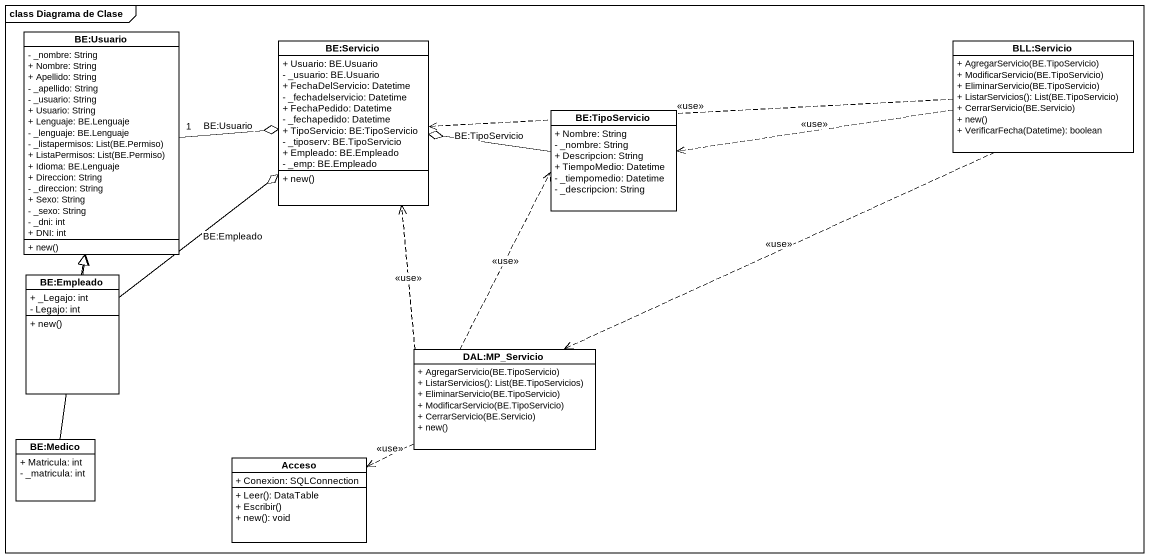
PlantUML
@startuml
mainframe class Diagrama de Clase
hide circle
hide empty members
skinparam classAttributeIconSize 0
class "BE:Usuario" as BE_Usuario {
  - _nombre: String
  + Nombre: String
  + Apellido: String
  - _apellido: String
  - _usuario: String
  + Usuario: String
  + Lenguaje: BE.Lenguaje
  - _lenguaje: BE.Lenguaje
  {field} - _listapermisos: List(BE.Permiso)
  {field} + ListaPermisos: List(BE.Permiso)
  + Idioma: BE.Lenguaje
  + Direccion: String
  - _direccion: String
  + Sexo: String
  - _sexo: String
  - _dni: int
  + DNI: int
  + new()
}
class "BE:Servicio" as BE_Servicio {
  + Usuario: BE.Usuario
  - _usuario: BE.Usuario
  + FechaDelServicio: Datetime
  - _fechadelservicio: Datetime
  + FechaPedido: Datetime
  - _fechapedido: Datetime
  + TipoServicio: BE:TipoServicio
  - _tiposerv: BE.TipoServicio
  + Empleado: BE.Empleado
  - _emp: BE.Empleado
  + new()
}
class "BLL:Servicio" as BLL_Servicio {
  + AgregarServicio(BE.TipoServicio)
  + ModificarServicio(BE.TipoServicio)
  + EliminarServicio(BE.TipoServicio)
  + ListarServicios(): List(BE.TipoServicio)
  + CerrarServicio(BE.Servicio)
  + new()
  + VerificarFecha(Datetime): boolean
}
class "BE:TipoServicio" as BE_TipoServicio {
  + Nombre: String
  - _nombre: String
  + Descripcion: String
  + TiempoMedio: Datetime
  - _tiempomedio: Datetime
  - _descripcion: String
}
class "BE:Empleado" as BE_Empleado {
  + _Legajo: int
  - Legajo: int
  + new()
}
class "DAL:MP_Servicio" as DAL_MP_Servicio {
  + AgregarServicio(BE.TipoServicio)
  + ListarServicios(): List(BE.TipoServicios)
  + EliminarServicio(BE.TipoServicio)
  + ModificarServicio(BE.TipoServicio)
  + CerrarServicio(BE.Servicio)
  + new()
}
class "BE:Medico" as BE_Medico {
  + Matricula: int
  - _matricula: int
}
class Acceso {
  + Conexion: SQLConnection
  + Leer(): DataTable
  + Escribir()
  + new(): void
}
BE_Usuario "1" -right-o BE_Servicio : BE:Usuario
BLL_Servicio .left.> BE_Servicio : <<use>>
BLL_Servicio .left.> BE_TipoServicio : <<use>>
BLL_Servicio .left.> DAL_MP_Servicio : <<use>>
BE_TipoServicio -left-o BE_Servicio : BE:TipoServicio
BE_Empleado -up-|> BE_Usuario
BE_Empleado -up-o BE_Servicio : BE:Empleado
DAL_MP_Servicio .up.> BE_Servicio : <<use>>
DAL_MP_Servicio .up.> BE_TipoServicio : <<use>>
DAL_MP_Servicio .left.> Acceso : <<use>>
BE_Medico -up-|> BE_Usuario
@enduml
